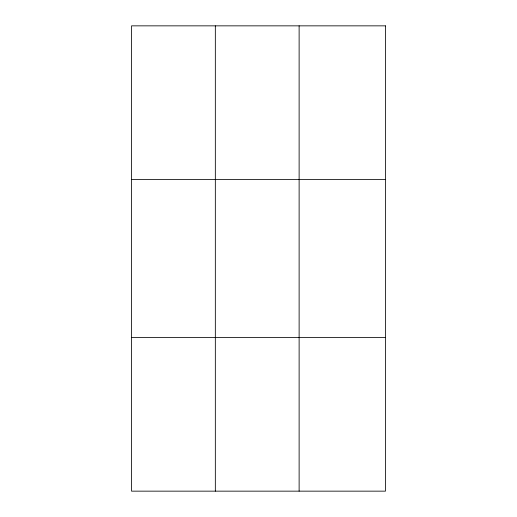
<?xml version="1.0" encoding="UTF-8"?>
<svg xmlns="http://www.w3.org/2000/svg" width="517" height="517" viewBox="0 0 517 517"><rect width="100%" height="100%" fill="white"/><g stroke="black" fill="none" stroke-linecap="round" stroke-linejoin="round"><path stroke-width="0.78" d="M215.337 491.15L215.337 25.85M299.123 491.15L299.123 25.85M131.544 179.399L385.456 179.399M131.544 337.601L385.456 337.601M385.456 25.85L385.456 491.15L131.544 491.15L131.544 25.85L385.456 25.85"/></g></svg>
